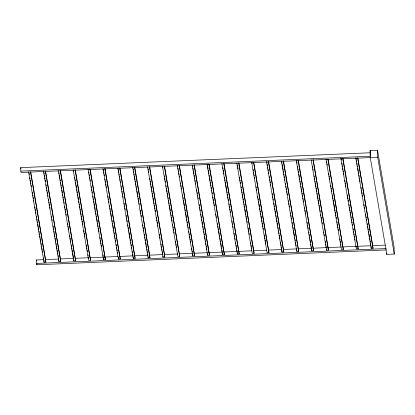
<?xml version="1.0" encoding="UTF-8"?>
<svg xmlns="http://www.w3.org/2000/svg" width="415" height="415" viewBox="0 0 415 415"><rect width="100%" height="100%" fill="white"/><g stroke="black" fill="none" stroke-linecap="round" stroke-linejoin="round"><path stroke-width="0.62" d="M370.092 150.531L377.526 150.214L394.089 247.122L394.25 254.063L386.816 254.379L370.247 157.472L370.092 150.531L370.419 152.445M20.75 167.639L370.211 152.772L370.294 156.242L20.828 171.11L20.75 167.639L20.978 168.988M370.247 157.472L377.686 157.155L394.25 254.063M370.522 157.586L21.061 172.458L20.828 171.11M386.308 249.913L36.847 264.786L36.536 259.966L43.653 259.666M45.598 259.583L58.541 259.033M60.481 258.95L73.424 258.4M75.364 258.317L88.307 257.767M90.247 257.684L118.078 256.496M120.018 256.418L132.961 255.863M134.901 255.78L147.844 255.23M149.789 255.147L162.732 254.597M164.672 254.514L177.615 253.964M179.555 253.881L192.498 253.332M193.795 253.275L207.386 252.699M208.678 252.642L222.269 252.066M224.209 251.983L237.152 251.433M239.097 251.35L252.04 250.8M253.98 250.717L266.923 250.162M268.863 250.084L281.806 249.529M283.103 249.477L296.689 248.896M297.986 248.844L311.577 248.263M312.869 248.212L326.46 247.631M327.757 247.573L341.343 246.998M343.288 246.915L356.231 246.365M357.523 246.308L371.114 245.732M372.405 245.675L385.353 245.125M28.583 171.826L44.032 262.197L45.889 262.119L30.731 171.919M43.456 171.193L58.904 261.564L60.761 261.486L45.598 171.286M58.328 170.56L73.771 260.931L75.634 260.853L60.471 170.653M75.343 170.02L90.501 260.221L88.644 260.298L73.196 169.927M88.068 169.294L103.517 259.666L105.374 259.588L90.211 169.387M102.941 168.661L118.384 259.033L120.246 258.955L105.083 168.755M117.808 168.028L133.257 258.4L135.114 258.322L119.956 168.122M132.681 167.395L148.129 257.767L149.986 257.689L134.823 167.489M147.548 166.763L162.996 257.134L164.859 257.056L149.696 166.856M164.568 166.223L179.726 256.423L177.869 256.501L162.421 166.13M177.293 165.497L192.742 255.868L194.599 255.79L179.436 165.59M192.161 164.864L207.609 255.235L209.471 255.158L194.308 164.957M207.033 164.231L222.482 254.603L224.339 254.525L209.181 164.324M221.906 163.598L237.354 253.97L239.211 253.892L224.048 163.692M238.921 163.059L254.084 253.259L252.221 253.337L236.773 162.965M253.793 162.426L268.951 252.626L267.094 252.704L251.646 162.332M266.518 161.7L281.967 252.071L283.824 251.993L268.661 161.793M281.386 161.067L296.834 251.438L298.696 251.36L283.533 161.16M296.258 160.434L311.707 250.805L313.564 250.727L298.401 160.527M311.131 159.801L326.574 250.172L328.436 250.095L313.273 159.894M328.146 159.261L343.304 249.462L341.446 249.54L325.998 159.168M343.013 158.629L358.176 248.829L356.319 248.907L340.871 158.535M355.743 157.902L371.186 248.274L373.049 248.196L357.886 157.996M36.619 263.437L386.08 248.569M357.6 157.825L373.049 248.196M356.029 158.079L356.246 159.35M356.464 160.621L356.682 161.897M356.9 163.168L357.113 164.444M357.331 165.715L357.548 166.986M357.766 168.262L358.311 171.442M358.529 172.713L358.747 173.989M358.965 175.26L359.183 176.536M359.4 177.807L359.618 179.078M359.836 180.354L360.054 181.625M361.029 187.352L361.247 188.628M361.465 189.899L361.683 191.17M361.901 192.446L362.119 193.717M362.337 194.988L362.554 196.264M363.971 204.538L364.188 205.809M364.406 207.08L364.619 208.356M365.599 214.083L365.817 215.354M366.035 216.63L366.253 217.901M366.471 219.172L366.689 220.448M367.233 223.628L367.451 224.904M367.669 226.175L367.887 227.446M368.105 228.722L368.318 229.993M368.536 231.264L368.753 232.54M368.971 233.811L369.516 236.996M369.734 238.267L369.952 239.538M370.17 240.814L370.388 242.085M370.605 243.356L370.823 244.632M342.728 158.457L358.176 248.829M341.156 158.712L341.374 159.983M341.919 163.168L342.136 164.439M342.354 165.71L342.572 166.986M342.79 168.257L343.008 169.528M343.226 170.804L343.438 172.075M343.656 173.346L343.874 174.622M344.855 180.349L345.073 181.62M345.29 182.896L345.508 184.167M345.726 185.438L345.944 186.714M347.355 194.988L347.573 196.259M347.791 197.53L348.009 198.806M348.226 200.077L348.444 201.353M348.989 204.533L349.207 205.804M349.425 207.08L349.643 208.351M349.861 209.622L350.078 210.898M350.296 212.169L350.841 215.354M351.054 216.625L351.272 217.896M351.489 219.172L351.707 220.443M351.925 221.714L352.143 222.99M352.361 224.261L352.579 225.537M353.124 228.717L353.341 229.988M353.559 231.264L353.777 232.535M353.995 233.806L354.213 235.082M354.431 236.353L354.643 237.629M354.861 238.9L355.079 240.171M356.06 245.898L356.278 247.174M327.86 159.09L343.304 249.462M326.61 161.253L326.828 162.524M327.046 163.795L327.264 165.071M328.68 173.346L328.898 174.616M329.116 175.887L329.334 177.163M329.552 178.434L329.769 179.711M330.745 185.438L330.963 186.709M331.18 187.979L331.398 189.256M331.616 190.526L331.834 191.803M332.379 194.983L332.597 196.254M332.814 197.53L333.032 198.801M333.25 200.072L333.468 201.348M333.681 202.619L334.661 208.346M334.879 209.622L335.097 210.893M335.315 212.164L335.533 213.44M335.751 214.711L335.968 215.987M336.186 217.258L336.404 218.529M336.949 221.714L337.167 222.985M337.379 224.256L337.597 225.532M337.815 226.803L338.033 228.079M338.251 229.35L338.469 230.621M339.885 238.895L340.103 240.171M340.321 241.442L340.539 242.713M340.757 243.989L340.974 245.26M312.988 159.723L328.436 250.095M312.505 166.342L312.718 167.613M312.936 168.884L313.154 170.16M314.134 175.887L314.352 177.158M314.57 178.434L314.788 179.705M315.006 180.976L315.224 182.252M315.442 183.523L315.986 186.703M316.204 187.979L316.417 189.25M316.635 190.526L316.853 191.797M317.07 193.068L317.288 194.345M317.506 195.615L318.051 198.795M318.269 200.072L318.487 201.342M318.704 202.619L318.922 203.89M319.14 205.16L319.358 206.437M319.576 207.708L319.794 208.978M320.007 210.255L320.224 211.526M320.769 214.711L320.987 215.982M321.205 217.253L321.423 218.529M321.641 219.8L321.858 221.071M322.076 222.347L322.294 223.618M323.71 231.892L323.923 233.163M324.141 234.439L324.359 235.71M325.339 241.437L325.557 242.713M325.775 243.984L325.993 245.255M326.211 246.531L326.429 247.802M298.115 160.356L313.564 250.727M296.761 161.881L296.979 163.152M297.524 166.337L297.742 167.608M297.96 168.884L298.178 170.155M298.395 171.426L298.613 172.702M298.831 173.973L299.371 177.153M299.589 178.429L299.806 179.7M300.024 180.976L300.242 182.247M300.46 183.518L300.678 184.794M300.896 186.065L301.114 187.336M301.332 188.612L301.876 191.792M302.094 193.068L302.312 194.339M302.53 195.61L302.743 196.886M302.96 198.157L303.178 199.428M303.396 200.704L303.614 201.975M304.594 207.702L304.812 208.978M305.03 210.249L305.248 211.52M305.466 212.796L305.684 214.067M307.095 222.341L307.313 223.612M307.531 224.889L307.748 226.159M307.966 227.436L308.184 228.707M308.729 231.886L308.947 233.163M309.165 234.434L309.382 235.704M309.6 236.981L309.818 238.251M310.036 239.528L310.576 242.708M310.794 243.979L311.011 245.255M311.229 246.526L311.447 247.797M283.248 160.989L298.696 251.36M281.78 161.876L281.998 163.152M282.216 164.423L283.196 170.15M283.414 171.426L283.632 172.697M283.85 173.968L284.068 175.244M284.285 176.515L284.503 177.786M284.721 179.062L284.939 180.333M285.479 183.518L285.696 184.789M285.914 186.06L286.132 187.336M286.35 188.607L286.568 189.878M286.786 191.154L287.004 192.425M287.221 193.701L287.439 194.972M288.42 200.699L288.638 201.97M288.856 203.246L289.073 204.517M289.286 205.793L289.504 207.064M290.484 212.791L290.702 214.062M290.92 215.338L291.138 216.609M291.356 217.885L291.574 219.156M292.119 222.336L292.336 223.612M292.554 224.883L292.772 226.154M292.985 227.43L293.203 228.701M293.421 229.977L294.401 235.704M294.619 236.975L294.837 238.246M295.055 239.522L295.273 240.793M295.49 242.07L295.708 243.34M295.926 244.611L296.144 245.888M268.375 161.622L283.824 251.993M266.804 161.876L267.021 163.147M267.239 164.418L267.457 165.694M267.675 166.965L267.893 168.241M268.111 169.512L268.323 170.783M268.541 172.059L268.759 173.33M269.304 176.51L269.522 177.786M269.74 179.057L269.958 180.333M270.175 181.604L270.393 182.875M270.611 184.151L270.829 185.422M272.24 193.696L272.458 194.967M272.676 196.243L272.894 197.514M273.112 198.785L273.329 200.061M273.874 203.241L274.092 204.517M274.31 205.788L274.528 207.059M274.746 208.335L274.963 209.606M275.181 210.877L275.721 214.062M275.939 215.333L276.157 216.609M276.374 217.88L276.592 219.151M276.81 220.427L277.028 221.698M277.246 222.969L277.791 226.154M278.009 227.425L278.226 228.701M278.444 229.972L278.662 231.243M278.88 232.519L279.098 233.79M279.316 235.061L279.528 236.337M279.746 237.608L279.964 238.879M280.509 242.064L280.727 243.335M280.945 244.611L281.163 245.882M281.38 247.153L281.598 248.429M253.503 162.255L268.951 252.626M251.931 162.509L252.149 163.78M253.129 169.507L253.347 170.783M253.565 172.054L253.783 173.325M254.001 174.601L254.219 175.872M254.437 177.143L254.649 178.419M256.065 186.693L256.283 187.964M256.501 189.235L256.719 190.511M257.699 196.238L257.917 197.509M258.135 198.785L258.348 200.056M258.566 201.327L258.784 202.603M259.002 203.874L259.546 207.059M259.764 208.33L259.982 209.601M260.2 210.877L260.418 212.148M260.636 213.419L260.853 214.695M261.071 215.966L261.616 219.151M261.834 220.422L262.047 221.693M262.264 222.969L262.482 224.24M262.7 225.511L262.918 226.787M263.136 228.058L263.354 229.329M264.334 235.061L264.552 236.332M264.77 237.603L264.988 238.879M265.206 240.15L265.424 241.421M265.642 242.697L265.854 243.968M238.635 162.888L254.084 253.259M237.385 165.051L237.603 166.322M237.821 167.593L238.039 168.869M239.455 177.143L239.673 178.414M239.891 179.685L240.109 180.961M240.327 182.232L240.544 183.508M241.084 186.688L241.302 187.959M241.52 189.235L241.738 190.506M241.955 191.777L242.173 193.053M242.391 194.324L242.936 197.509M243.154 198.78L243.372 200.051M243.589 201.327L243.807 202.598M244.025 203.869L244.243 205.145M244.461 206.416L244.679 207.692M244.892 208.963L245.436 212.143M245.654 213.419L245.872 214.69M246.09 215.961L246.308 217.237M246.526 218.508L246.743 219.784M246.961 221.055L247.179 222.326M248.16 228.053L248.378 229.329M248.59 230.6L248.808 231.876M249.026 233.147L249.244 234.418M250.66 242.692L250.878 243.968M251.096 245.239L251.314 246.51M251.532 247.786L251.749 249.057M223.763 163.52L239.211 253.892M222.845 167.593L223.063 168.864M223.28 170.134L223.498 171.411M223.716 172.681L223.929 173.958M224.474 177.138L224.691 178.409M224.909 179.685L225.127 180.956M225.345 182.226L225.563 183.503M225.781 184.774L226.761 190.501M226.979 191.777L227.197 193.048M227.415 194.319L227.628 195.595M227.845 196.866L228.063 198.142M228.281 199.413L228.499 200.684M229.044 203.869L229.262 205.14M229.479 206.411L229.697 207.687M229.915 208.958L230.133 210.234M230.351 211.505L230.569 212.776M231.98 221.05L232.198 222.326M232.416 223.597L232.633 224.868M232.851 226.144L233.069 227.415M234.05 233.142L234.268 234.418M234.485 235.689L234.703 236.96M234.916 238.236L235.134 239.507M235.679 242.687L235.896 243.963M236.114 245.234L236.332 246.51M236.55 247.781L236.768 249.052M236.986 250.328L237.204 251.599M208.89 164.153L224.339 254.525M207.536 165.678L208.081 168.858M208.299 170.134L208.517 171.405M208.735 172.681L208.953 173.952M209.17 175.223L209.388 176.5M209.606 177.77L210.151 180.95M210.364 182.226L210.581 183.497M210.799 184.774L211.017 186.044M211.235 187.315L211.453 188.592M211.671 189.863L211.889 191.133M212.107 192.41L212.324 193.681M212.869 196.866L213.087 198.137M213.305 199.407L213.523 200.684M213.741 201.955L213.953 203.226M214.171 204.502L214.389 205.773M215.805 214.047L216.023 215.318M216.241 216.594L216.459 217.865M217.439 223.592L217.652 224.868M217.87 226.139L218.088 227.41M218.306 228.686L218.523 229.957M218.741 231.228L219.286 234.413M219.504 235.684L219.722 236.96M219.94 238.231L220.157 239.502M220.375 240.778L220.593 242.049M220.811 243.32L221.351 246.505M221.569 247.776L221.786 249.052M222.004 250.323L222.222 251.594M194.023 164.786L209.471 255.158M192.56 165.673L192.778 166.949M192.991 168.22L193.208 169.491M193.426 170.767L193.971 173.947M194.189 175.223L194.407 176.494M194.625 177.765L194.843 179.041M195.06 180.312L195.278 181.583M195.496 182.859L195.714 184.13M196.689 189.857L196.907 191.133M197.125 192.404L197.343 193.675M197.561 194.951L197.779 196.222M197.997 197.499L198.214 198.769M199.195 204.496L199.413 205.767M199.631 207.044L199.848 208.314M200.066 209.591L200.284 210.862M200.824 214.041L201.042 215.318M201.259 216.589L201.477 217.859M201.695 219.136L201.913 220.407M202.131 221.683L202.676 224.863M202.894 226.134L203.111 227.41M203.329 228.681L203.547 229.952M203.765 231.228L203.983 232.499M204.196 233.775L204.413 235.046M204.631 236.317L205.176 239.502M205.394 240.773L205.612 242.044M205.83 243.32L206.048 244.591M206.265 245.867L206.483 247.138M206.701 248.409L206.919 249.685M179.15 165.419L194.599 255.79M177.579 165.673L177.796 166.944M178.014 168.215L178.232 169.491M178.45 170.762L178.668 172.033M178.886 173.309L179.104 174.58M179.322 175.856L179.534 177.127M180.515 182.854L180.733 184.125M180.95 185.401L181.168 186.672M181.386 187.948L181.604 189.219M182.584 194.946L182.802 196.217M183.02 197.493L183.233 198.764M183.451 200.04L183.669 201.311M183.887 202.582L184.431 205.767M184.649 207.038L184.867 208.309M185.085 209.585L185.303 210.856M185.521 212.132L186.501 217.859M186.719 219.13L186.932 220.401M187.149 221.677L187.367 222.948M187.585 224.225L187.803 225.495M188.021 226.766L188.239 228.043M188.784 231.222L189.001 232.493M189.219 233.77L189.437 235.04M189.655 236.317L189.873 237.588M190.091 238.858L190.309 240.135M190.521 241.406L190.739 242.676M191.72 248.409L191.938 249.68M192.155 250.951L192.373 252.227M164.278 166.052L179.726 256.423M162.706 166.306L162.924 167.577M164.34 175.851L164.558 177.122M164.776 178.398L164.994 179.669M165.212 180.94L165.429 182.216M165.969 185.396L166.187 186.667M166.405 187.943L166.623 189.214M166.84 190.49L167.058 191.761M167.276 193.032L167.821 196.217M168.039 197.488L168.257 198.759M168.474 200.035L168.692 201.306M168.91 202.582L169.128 203.853M169.346 205.124L170.321 210.851M170.539 212.127L170.757 213.398M170.975 214.674L171.193 215.945M171.411 217.216L171.628 218.492M171.846 219.763L172.064 221.034M172.609 224.219L172.827 225.49M173.045 226.766L173.257 228.037M173.475 229.308L173.693 230.584M173.911 231.855L174.129 233.126M175.545 241.4L175.763 242.676M175.981 243.947L176.199 245.218M176.417 246.494L176.634 247.765M177.61 253.492L177.828 254.769M149.41 166.685L164.859 257.056M148.165 168.848L148.383 170.119M148.596 171.39L148.814 172.666M149.794 178.393L150.012 179.664M150.23 180.94L150.448 182.211M150.666 183.482L150.884 184.758M151.101 186.029L151.646 189.214M151.864 190.485L152.082 191.756M152.295 193.032L152.513 194.303M152.73 195.574L152.948 196.85M153.166 198.121L153.711 201.306M153.929 202.577L154.147 203.848M154.364 205.124L154.582 206.395M154.8 207.666L155.018 208.942M155.236 210.213L155.454 211.484M156.429 217.216L156.647 218.487M156.865 219.758L157.083 221.034M157.301 222.305L157.518 223.576M157.736 224.852L157.954 226.123M159.37 234.397L159.588 235.668M159.801 236.944L160.019 238.215M160.999 243.942L161.217 245.218M161.435 246.489L161.653 247.76M161.871 249.036L162.089 250.307M162.306 251.583L162.851 254.763M134.538 167.318L149.986 257.689M133.184 168.843L133.402 170.114M133.62 171.39L133.838 172.661M134.055 173.932L134.273 175.208M134.491 176.479L135.031 179.664M135.249 180.935L135.466 182.206M135.684 183.482L135.902 184.753M136.12 186.024L136.338 187.3M136.556 188.571L136.774 189.847M136.992 191.118L137.536 194.298M137.754 195.574L137.972 196.845M138.19 198.116L138.408 199.392M138.626 200.663L138.838 201.939M139.056 203.21L139.274 204.481M140.254 210.208L140.472 211.484M140.69 212.755L140.908 214.031M141.126 215.302L141.344 216.573M142.755 224.847L142.973 226.123M143.191 227.394L143.408 228.665M143.626 229.941L143.844 231.212M144.389 234.392L144.607 235.668M144.825 236.939L145.043 238.215M145.26 239.486L145.478 240.757M145.696 242.033L146.236 245.213M146.454 246.484L146.671 247.76M146.889 249.031L147.107 250.307M147.325 251.578L147.543 252.849M147.761 254.125L147.979 255.396M119.67 167.951L135.114 258.322M118.311 169.476L118.856 172.656M119.074 173.932L119.292 175.203M119.51 176.474L119.728 177.75M119.945 179.021L120.163 180.297M120.381 181.568L120.599 182.839M121.144 186.024L121.362 187.295M121.574 188.566L121.792 189.842M122.01 191.113L122.228 192.389M122.446 193.66L122.664 194.931M122.882 196.207L123.099 197.478M124.08 203.205L124.298 204.481M124.516 205.752L124.733 207.023M124.951 208.299L125.164 209.57M126.144 215.297L126.362 216.573M126.58 217.844L126.798 219.115M127.016 220.391L127.234 221.662M127.779 224.842L127.996 226.118M128.214 227.389L128.432 228.665M128.65 229.936L128.863 231.207M129.081 232.483L130.061 238.21M130.279 239.481L130.497 240.757M130.715 242.028L130.933 243.299M131.15 244.575L131.368 245.846M131.586 247.117L131.804 248.393M132.349 251.573L132.561 252.849M132.779 254.12L132.997 255.391M104.798 168.583L120.246 258.955M103.335 169.47L103.553 170.747M103.771 172.018L103.989 173.288M104.201 174.565L104.419 175.835M104.964 179.015L105.182 180.292M105.4 181.563L105.618 182.839M105.835 184.11L106.053 185.381M106.271 186.657L106.489 187.928M107.9 196.202L108.118 197.473M108.336 198.749L108.554 200.02M108.772 201.291L108.989 202.567M109.534 205.747L109.752 207.023M109.97 208.294L110.188 209.565M110.406 210.841L110.623 212.112M110.841 213.383L111.386 216.568M111.599 217.839L111.817 219.115M112.034 220.386L112.252 221.657M112.47 222.933L112.688 224.204M112.906 225.475L113.451 228.66M113.669 229.931L113.886 231.207M114.104 232.478L114.322 233.749M114.54 235.025L114.758 236.296M114.976 237.567L115.194 238.843M115.406 240.114L115.624 241.39M116.169 244.57L116.387 245.841M116.605 247.117L116.823 248.388M117.04 249.659L117.258 250.935M117.476 252.206L117.694 253.482M89.925 169.216L105.374 259.588M88.789 172.012L89.007 173.288M89.225 174.559L89.443 175.83M89.661 177.106L89.879 178.377M90.097 179.648L90.314 180.924M91.29 186.651L91.508 187.922M91.725 189.199L91.943 190.469M92.161 191.74L92.379 193.017M92.924 196.196L93.142 197.473M93.359 198.744L93.577 200.014M93.795 201.291L94.013 202.562M94.231 203.832L95.206 209.565M95.424 210.836L95.642 212.107M95.86 213.383L96.078 214.654M96.296 215.925L96.513 217.201M96.731 218.472L97.276 221.657M97.494 222.928L97.712 224.199M97.93 225.475L98.142 226.746M98.36 228.017L98.578 229.293M98.796 230.564L99.014 231.84M99.994 237.567L100.212 238.838M100.43 240.109L100.648 241.385M100.866 242.656L101.084 243.932M101.302 245.203L101.519 246.474M102.93 254.748L103.148 256.024M75.058 169.849L90.501 260.221M73.481 170.103L73.699 171.374M74.679 177.101L74.897 178.372M75.115 179.648L75.333 180.919M75.551 182.195L75.769 183.466M75.987 184.737L76.531 187.922M76.749 189.193L76.962 190.464M77.18 191.74L77.397 193.011M77.615 194.287L77.833 195.558M78.051 196.829L78.596 200.014M78.814 201.285L79.032 202.556M79.249 203.832L79.467 205.103M79.685 206.38L79.903 207.65M80.121 208.921L80.339 210.198M80.557 211.468L81.096 214.648M81.314 215.925L81.532 217.195M81.75 218.472L81.968 219.743M82.186 221.013L82.403 222.29M82.621 223.561L82.839 224.831M83.82 230.564L84.038 231.835M84.255 233.106L84.468 234.382M84.686 235.653L84.904 236.924M86.32 245.198L86.538 246.474M86.756 247.745L86.974 249.016M87.192 250.292L87.409 251.563M87.954 254.748L88.167 256.019M88.385 257.29L88.603 258.566M60.185 170.482L75.634 260.853M58.94 172.645L59.158 173.916M59.376 175.187L59.916 178.372M60.134 179.643L60.351 180.914M60.569 182.19L60.787 183.461M61.005 184.737L61.223 186.008M61.441 187.279L61.659 188.555M61.877 189.826L62.421 193.006M62.639 194.282L62.857 195.553M63.075 196.829L63.293 198.1M63.505 199.371L63.723 200.647M63.941 201.918L64.159 203.189M64.704 206.374L64.922 207.645M65.139 208.921L65.357 210.192M65.575 211.463L65.793 212.739M66.011 214.01L66.229 215.281M67.64 223.555L67.858 224.831M68.076 226.102L68.293 227.373M68.511 228.649L68.729 229.92M69.71 235.647L69.928 236.924M70.145 238.194L70.363 239.465M70.581 240.742L70.799 242.012M71.339 245.198L71.556 246.469M71.774 247.739L71.992 249.016M72.21 250.287L72.428 251.557M72.646 252.834L73.626 258.561M45.313 171.115L60.761 261.486M43.959 172.64L44.177 173.911M44.395 175.187L44.613 176.458M44.83 177.729L45.048 179.005M45.266 180.276L45.484 181.547M46.029 184.732L46.241 186.003M46.459 187.279L46.677 188.55M46.895 189.821L47.113 191.097M47.331 192.368L47.549 193.639M47.767 194.915L47.984 196.186M48.529 199.371L48.747 200.642M48.965 201.913L49.183 203.189M49.401 204.46L49.618 205.731M49.836 207.007L50.049 208.278M51.465 216.552L51.683 217.823M51.901 219.099L52.119 220.37M53.099 226.097L53.317 227.373M53.535 228.644L53.748 229.915M53.966 231.191L54.183 232.462M54.401 233.738L54.946 236.918M55.164 238.189L55.382 239.465M55.6 240.736L55.818 242.007M56.035 243.283L56.253 244.554M56.471 245.83L57.016 249.01M57.234 250.281L57.446 251.557M57.664 252.828L57.882 254.099M58.1 255.375L58.318 256.646M58.536 257.923L58.754 259.193M30.445 171.748L45.889 262.119M29.086 173.273L29.304 174.544M29.849 177.729L30.067 179M30.285 180.271L30.503 181.547M30.72 182.818L30.938 184.089M31.156 185.365L31.374 186.636M32.354 192.363L32.567 193.639M32.785 194.91L33.003 196.181M33.221 197.457L33.439 198.728M33.657 200.004L33.874 201.275M34.855 207.002L35.073 208.273M35.291 209.549L35.508 210.82M35.726 212.096L35.944 213.367M36.484 216.547L36.702 217.823M36.919 219.094L37.137 220.365M37.355 221.641L37.573 222.912M37.791 224.188L38.336 227.368M38.553 228.639L38.771 229.915M38.989 231.186L39.207 232.457M39.425 233.733L39.643 235.004M39.861 236.28L40.073 237.551M40.291 238.822L40.836 242.007M41.054 243.278L41.272 244.549M41.49 245.825L41.708 247.096M41.925 248.372L42.143 249.643M42.361 250.914L42.579 252.19M43.559 257.917L43.772 259.188M36.536 259.966L36.691 260.864M386.785 253.119L386.816 254.379M377.526 150.214L377.686 157.155M371.15 246.541L371.186 248.274M326.548 249.016L326.574 250.172M311.665 249.073L311.707 250.805M296.792 249.706L296.834 251.438M281.925 250.338L281.967 252.071M237.323 252.813L237.354 253.97M222.44 252.87L222.482 254.603M207.573 253.503L207.609 255.235M192.7 254.136L192.742 255.868M162.971 255.977L162.996 257.134M148.103 256.61L148.129 257.767M133.215 256.667L133.257 258.4M118.348 257.3L118.384 259.033M103.475 257.933L103.517 259.666M73.746 259.774L73.771 260.931M58.878 260.407L58.904 261.564M43.99 260.464L44.032 262.197M36.821 263.629L36.847 264.786"/></g></svg>
